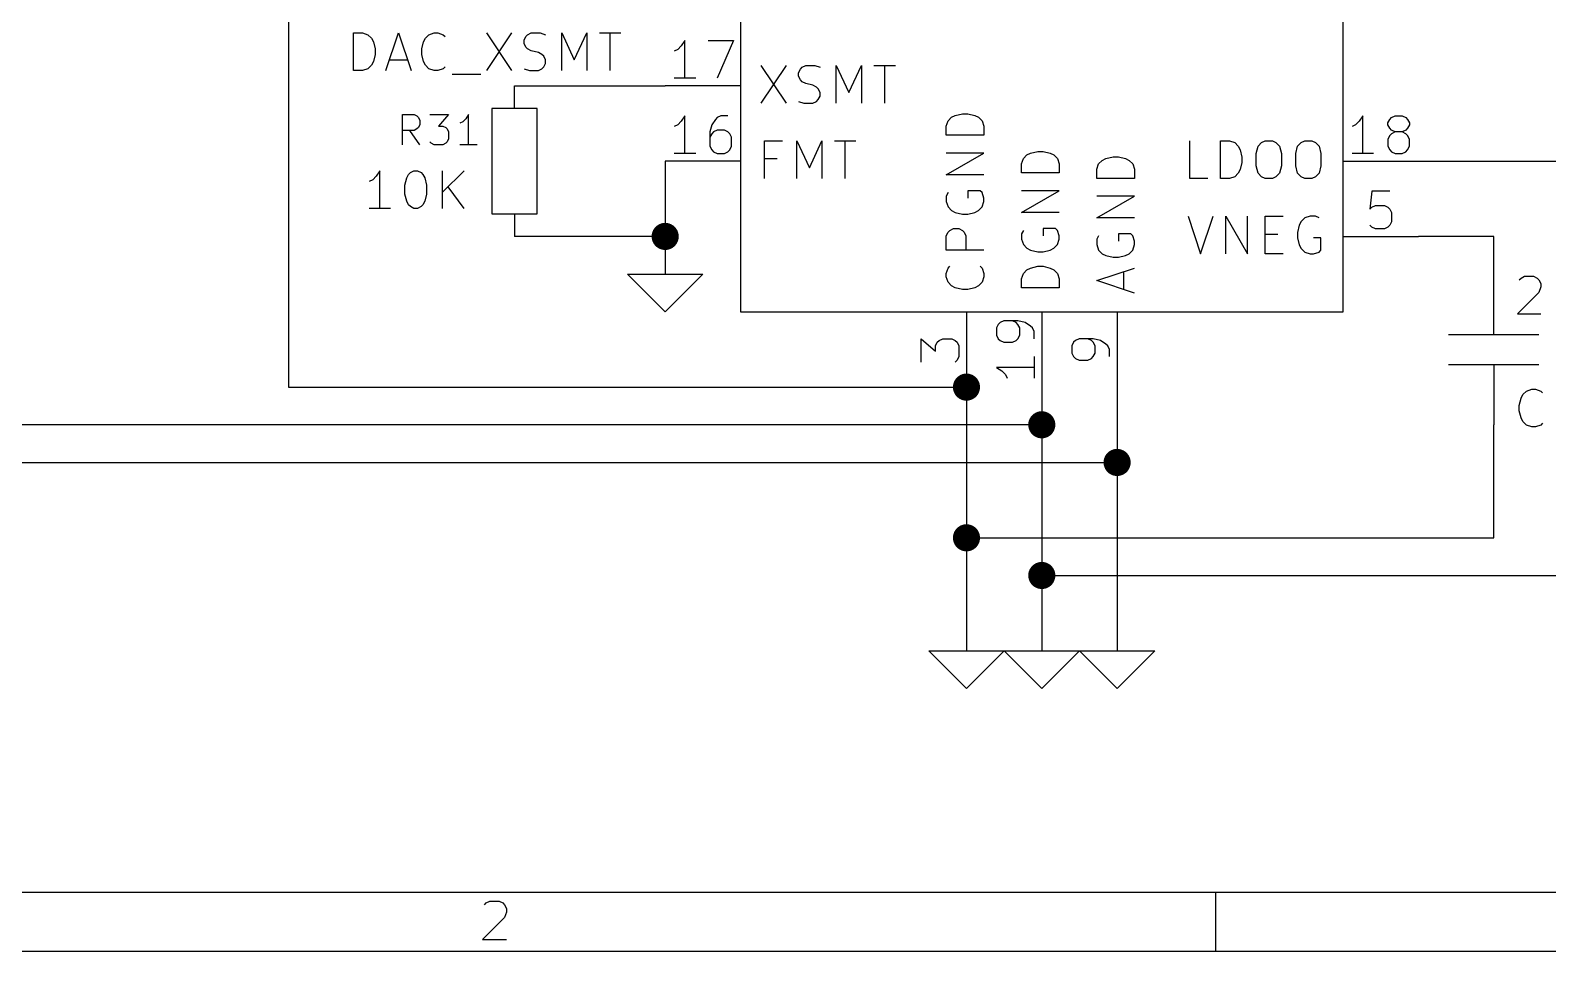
# Model space of a CAD drawing. Header units: inches. Extents: x 0.4 to 16.1, y -11.3 to -0.4.
# Drawn here: x 2.757 to 4.772, y -11.299 to -10.076 of the extents above; entities that cross this region are included whole.
import ezdxf

# ---------------------------------------------------------------- set-up
doc = ezdxf.new("R2010")
doc.units = ezdxf.units.IN
doc.header["$MEASUREMENT"] = 0
for name, color, linetype in [('GREENSIXTYFIVE', 129, 'CONTINUOUS'), ('LIGHTGREEN', 92, 'CONTINUOUS'), ('LIGHTRED', 12, 'CONTINUOUS'), ('RED', 14, 'CONTINUOUS'), ('REDSIX', 19, 'CONTINUOUS'), ('WHITE', 250, 'CONTINUOUS')]:
    doc.layers.add(name, color=color, linetype=linetype)

msp = doc.modelspace()

# ---------------------------------------------------------------- linework, layer by layer
at = {"layer": 'GREENSIXTYFIVE', "linetype": 'CONTINUOUS'}
for p, q in [((3.7271, -10.1231), (3.7605, -10.1731)), ((3.7605, -10.1231), (3.7271, -10.1731)), ((3.7271, -10.1231), (3.7605, -10.1731)), ((3.7605, -10.1231), (3.7271, -10.1731)), ((3.7771, -10.1327), (3.7795, -10.1279)), ((3.7771, -10.1327), (3.7795, -10.1279)), ((3.7795, -10.1279), (3.7819, -10.1255)), ((3.7795, -10.1279), (3.7819, -10.1255)), ((3.7819, -10.1255), (3.7867, -10.1231)), ((3.7819, -10.1255), (3.7867, -10.1231)), ((3.7867, -10.1231), (3.7986, -10.1231)), ((3.7867, -10.1231), (3.7986, -10.1231)), ((3.7986, -10.1231), (3.8057, -10.1255)), ((3.7986, -10.1231), (3.8057, -10.1255)), ((3.8271, -10.1731), (3.8271, -10.1231)), ((3.8271, -10.1231), (3.8438, -10.1588)), ((3.8271, -10.1731), (3.8271, -10.1231)), ((3.8271, -10.1231), (3.8438, -10.1588)), ((3.8438, -10.1588), (3.8605, -10.1231)), ((3.8438, -10.1588), (3.8605, -10.1231)), ((3.8605, -10.1231), (3.8605, -10.1731)), ((3.8605, -10.1231), (3.8605, -10.1731)), ((3.8771, -10.1231), (3.9057, -10.1231)), ((3.8771, -10.1231), (3.9057, -10.1231)), ((3.8914, -10.1731), (3.8914, -10.1231)), ((3.8914, -10.1731), (3.8914, -10.1231)), ((3.7771, -10.1374), (3.7771, -10.1327)), ((3.7771, -10.1374), (3.7771, -10.1327)), ((3.7795, -10.1422), (3.7771, -10.1374)), ((3.7795, -10.1422), (3.7771, -10.1374)), ((3.7819, -10.1446), (3.7795, -10.1422)), ((3.7819, -10.1446), (3.7795, -10.1422)), ((3.7867, -10.1469), (3.7819, -10.1446)), ((3.7867, -10.1469), (3.7819, -10.1446)), ((3.7962, -10.1493), (3.7867, -10.1469)), ((3.7962, -10.1493), (3.7867, -10.1469)), ((3.8009, -10.1517), (3.7962, -10.1493)), ((3.8009, -10.1517), (3.7962, -10.1493)), ((3.8033, -10.1541), (3.8009, -10.1517)), ((3.8033, -10.1541), (3.8009, -10.1517)), ((3.7771, -10.1708), (3.7843, -10.1731)), ((3.7771, -10.1708), (3.7843, -10.1731)), ((3.7962, -10.1731), (3.8009, -10.1708)), ((3.7962, -10.1731), (3.8009, -10.1708)), ((3.8009, -10.1708), (3.8033, -10.1684)), ((3.8009, -10.1708), (3.8033, -10.1684)), ((3.8057, -10.1588), (3.8033, -10.1541)), ((3.8057, -10.1588), (3.8033, -10.1541)), ((3.8033, -10.1684), (3.8057, -10.1636)), ((3.8033, -10.1684), (3.8057, -10.1636)), ((3.8057, -10.1636), (3.8057, -10.1588)), ((3.8057, -10.1636), (3.8057, -10.1588)), ((3.2514, -10.2282), (3.2514, -10.1882)), ((3.2514, -10.1882), (3.2667, -10.1882)), ((3.2667, -10.1882), (3.2705, -10.1901)), ((3.2705, -10.1901), (3.2724, -10.1921)), ((3.2724, -10.1921), (3.2743, -10.1959)), ((3.2876, -10.1882), (3.3124, -10.1882)), ((3.3124, -10.1882), (3.299, -10.2035)), ((3.339, -10.1882), (3.3352, -10.194)), ((3.339, -10.2282), (3.339, -10.1882)), ((3.7843, -10.1731), (3.7962, -10.1731)), ((3.7843, -10.1731), (3.7962, -10.1731)), ((3.9755, -10.1967), (3.9803, -10.1919)), ((3.9755, -10.1967), (3.9803, -10.1919)), ((3.9803, -10.1919), (3.985, -10.1895)), ((3.9803, -10.1919), (3.985, -10.1895)), ((3.985, -10.1895), (3.9946, -10.1871)), ((3.985, -10.1895), (3.9946, -10.1871)), ((3.9946, -10.1871), (4.0017, -10.1871)), ((3.9946, -10.1871), (4.0017, -10.1871)), ((4.0017, -10.1871), (4.0112, -10.1895)), ((4.0017, -10.1871), (4.0112, -10.1895)), ((4.0112, -10.1895), (4.016, -10.1919)), ((4.0112, -10.1895), (4.016, -10.1919)), ((4.016, -10.1919), (4.0208, -10.1967)), ((4.016, -10.1919), (4.0208, -10.1967)), ((3.2667, -10.2092), (3.2514, -10.2092)), ((3.2743, -10.2282), (3.261, -10.2092)), ((3.2705, -10.2073), (3.2667, -10.2092)), ((3.2724, -10.2054), (3.2705, -10.2073)), ((3.2743, -10.2016), (3.2724, -10.2054)), ((3.2743, -10.1959), (3.2743, -10.2016)), ((3.299, -10.2035), (3.3048, -10.2035)), ((3.3048, -10.2035), (3.3086, -10.2054)), ((3.3086, -10.2054), (3.3105, -10.2073)), ((3.3105, -10.2073), (3.3124, -10.2111)), ((3.3124, -10.2111), (3.3124, -10.2206)), ((3.3314, -10.1978), (3.3276, -10.1997)), ((3.3352, -10.194), (3.3314, -10.1978)), ((3.9731, -10.2038), (3.9755, -10.1967)), ((3.9731, -10.2038), (3.9755, -10.1967)), ((3.9731, -10.2157), (3.9731, -10.2038)), ((3.9731, -10.2157), (3.9731, -10.2038)), ((4.0208, -10.1967), (4.0231, -10.2038)), ((4.0208, -10.1967), (4.0231, -10.2038)), ((4.0231, -10.2038), (4.0231, -10.2157)), ((4.0231, -10.2038), (4.0231, -10.2157)), ((3.2895, -10.2263), (3.2876, -10.2244)), ((3.2933, -10.2282), (3.2895, -10.2263)), ((3.3048, -10.2282), (3.2933, -10.2282)), ((3.3086, -10.2263), (3.3048, -10.2282)), ((3.3105, -10.2244), (3.3086, -10.2263)), ((3.3124, -10.2206), (3.3105, -10.2244)), ((3.3505, -10.2282), (3.3276, -10.2282)), ((3.7319, -10.2731), (3.7319, -10.2231)), ((3.7319, -10.2231), (3.7557, -10.2231)), ((3.7319, -10.2731), (3.7319, -10.2231)), ((3.7319, -10.2231), (3.7557, -10.2231)), ((3.7748, -10.2731), (3.7748, -10.2231)), ((3.7748, -10.2231), (3.7914, -10.2588)), ((3.7748, -10.2731), (3.7748, -10.2231)), ((3.7748, -10.2231), (3.7914, -10.2588)), ((3.7914, -10.2588), (3.8081, -10.2231)), ((3.7914, -10.2588), (3.8081, -10.2231)), ((3.8081, -10.2231), (3.8081, -10.2731)), ((3.8081, -10.2231), (3.8081, -10.2731)), ((3.8248, -10.2231), (3.8533, -10.2231)), ((3.8248, -10.2231), (3.8533, -10.2231)), ((3.839, -10.2731), (3.839, -10.2231)), ((3.839, -10.2731), (3.839, -10.2231)), ((4.0231, -10.2157), (3.9731, -10.2157)), ((4.0231, -10.2157), (3.9731, -10.2157)), ((4.2967, -10.2731), (4.2967, -10.2231)), ((4.2967, -10.2731), (4.2967, -10.2231)), ((4.3371, -10.2731), (4.3371, -10.2231)), ((4.3371, -10.2231), (4.349, -10.2231)), ((4.3371, -10.2731), (4.3371, -10.2231)), ((4.3371, -10.2231), (4.349, -10.2231)), ((4.349, -10.2231), (4.3562, -10.2255)), ((4.349, -10.2231), (4.3562, -10.2255)), ((4.3562, -10.2255), (4.3609, -10.2303)), ((4.3562, -10.2255), (4.3609, -10.2303)), ((4.3609, -10.2303), (4.3633, -10.235)), ((4.3609, -10.2303), (4.3633, -10.235)), ((4.3848, -10.2398), (4.3871, -10.2303)), ((4.3848, -10.2398), (4.3871, -10.2303)), ((4.3871, -10.2303), (4.3919, -10.2255)), ((4.3871, -10.2303), (4.3919, -10.2255)), ((4.3919, -10.2255), (4.3967, -10.2231)), ((4.3919, -10.2255), (4.3967, -10.2231)), ((4.3967, -10.2231), (4.4062, -10.2231)), ((4.3967, -10.2231), (4.4062, -10.2231)), ((4.4062, -10.2231), (4.4109, -10.2255)), ((4.4062, -10.2231), (4.4109, -10.2255)), ((4.4109, -10.2255), (4.4157, -10.2303)), ((4.4109, -10.2255), (4.4157, -10.2303)), ((4.4157, -10.2303), (4.4181, -10.2398)), ((4.4157, -10.2303), (4.4181, -10.2398)), ((4.4371, -10.2398), (4.4395, -10.2303)), ((4.4371, -10.2398), (4.4395, -10.2303)), ((4.4395, -10.2303), (4.4443, -10.2255)), ((4.4395, -10.2303), (4.4443, -10.2255)), ((4.4443, -10.2255), (4.449, -10.2231)), ((4.4443, -10.2255), (4.449, -10.2231)), ((4.449, -10.2231), (4.4586, -10.2231)), ((4.449, -10.2231), (4.4586, -10.2231)), ((4.4586, -10.2231), (4.4633, -10.2255)), ((4.4586, -10.2231), (4.4633, -10.2255)), ((4.4633, -10.2255), (4.4681, -10.2303)), ((4.4633, -10.2255), (4.4681, -10.2303)), ((4.4681, -10.2303), (4.4705, -10.2398)), ((4.4681, -10.2303), (4.4705, -10.2398)), ((3.7486, -10.2469), (3.7319, -10.2469)), ((3.7486, -10.2469), (3.7319, -10.2469)), ((3.9731, -10.2681), (4.0231, -10.2395)), ((4.0231, -10.2395), (3.9731, -10.2395)), ((3.9731, -10.2681), (4.0231, -10.2395)), ((4.0231, -10.2395), (3.9731, -10.2395)), ((4.0731, -10.2538), (4.0755, -10.2467)), ((4.0731, -10.2538), (4.0755, -10.2467)), ((4.0755, -10.2467), (4.0803, -10.2419)), ((4.0755, -10.2467), (4.0803, -10.2419)), ((4.0803, -10.2419), (4.085, -10.2395)), ((4.0803, -10.2419), (4.085, -10.2395)), ((4.085, -10.2395), (4.0946, -10.2371)), ((4.085, -10.2395), (4.0946, -10.2371)), ((4.0946, -10.2371), (4.1017, -10.2371)), ((4.0946, -10.2371), (4.1017, -10.2371)), ((4.1017, -10.2371), (4.1112, -10.2395)), ((4.1017, -10.2371), (4.1112, -10.2395)), ((4.1112, -10.2395), (4.116, -10.2419)), ((4.1112, -10.2395), (4.116, -10.2419)), ((4.116, -10.2419), (4.1208, -10.2467)), ((4.116, -10.2419), (4.1208, -10.2467)), ((4.1208, -10.2467), (4.1231, -10.2538)), ((4.1208, -10.2467), (4.1231, -10.2538)), ((4.1755, -10.2538), (4.1803, -10.249)), ((4.1755, -10.2538), (4.1803, -10.249)), ((4.1803, -10.249), (4.185, -10.2467)), ((4.1803, -10.249), (4.185, -10.2467)), ((4.185, -10.2467), (4.1946, -10.2443)), ((4.185, -10.2467), (4.1946, -10.2443)), ((4.1946, -10.2443), (4.2017, -10.2443)), ((4.1946, -10.2443), (4.2017, -10.2443)), ((4.2017, -10.2443), (4.2112, -10.2467)), ((4.2017, -10.2443), (4.2112, -10.2467)), ((4.2112, -10.2467), (4.216, -10.249)), ((4.2112, -10.2467), (4.216, -10.249)), ((4.216, -10.249), (4.2208, -10.2538)), ((4.216, -10.249), (4.2208, -10.2538)), ((4.3633, -10.235), (4.3657, -10.2446)), ((4.3633, -10.235), (4.3657, -10.2446)), ((4.3657, -10.2517), (4.3633, -10.2612)), ((4.3657, -10.2517), (4.3633, -10.2612)), ((4.3657, -10.2446), (4.3657, -10.2517)), ((4.3657, -10.2446), (4.3657, -10.2517)), ((4.3848, -10.2565), (4.3848, -10.2398)), ((4.3848, -10.2565), (4.3848, -10.2398)), ((4.4181, -10.2398), (4.4181, -10.2565)), ((4.4181, -10.2398), (4.4181, -10.2565)), ((4.4371, -10.2565), (4.4371, -10.2398)), ((4.4371, -10.2565), (4.4371, -10.2398)), ((4.4705, -10.2398), (4.4705, -10.2565)), ((4.4705, -10.2398), (4.4705, -10.2565)), ((3.2164, -10.2699), (3.2117, -10.2747)), ((3.2212, -10.2628), (3.2164, -10.2699)), ((3.2212, -10.3128), (3.2212, -10.2628)), ((3.2545, -10.2819), (3.2569, -10.2723)), ((3.2569, -10.2723), (3.2593, -10.2676)), ((3.2593, -10.2676), (3.2617, -10.2652)), ((3.2617, -10.2652), (3.2664, -10.2628)), ((3.2664, -10.2628), (3.2712, -10.2628)), ((3.2712, -10.2628), (3.2759, -10.2652)), ((3.2759, -10.2652), (3.2783, -10.2676)), ((3.2783, -10.2676), (3.2807, -10.2723)), ((3.2807, -10.2723), (3.2831, -10.2819)), ((3.3045, -10.3128), (3.3045, -10.2628)), ((3.3331, -10.2628), (3.3045, -10.2914)), ((4.0231, -10.2681), (3.9731, -10.2681)), ((4.0231, -10.2681), (3.9731, -10.2681)), ((4.0731, -10.2657), (4.0731, -10.2538)), ((4.0731, -10.2657), (4.0731, -10.2538)), ((4.1231, -10.2657), (4.0731, -10.2657)), ((4.1231, -10.2657), (4.0731, -10.2657)), ((4.1231, -10.2538), (4.1231, -10.2657)), ((4.1231, -10.2538), (4.1231, -10.2657)), ((4.1731, -10.2609), (4.1755, -10.2538)), ((4.1731, -10.2609), (4.1755, -10.2538)), ((4.1731, -10.2729), (4.1731, -10.2609)), ((4.1731, -10.2729), (4.1731, -10.2609)), ((4.2231, -10.2729), (4.1731, -10.2729)), ((4.2231, -10.2729), (4.1731, -10.2729)), ((4.2208, -10.2538), (4.2231, -10.2609)), ((4.2208, -10.2538), (4.2231, -10.2609)), ((4.2231, -10.2609), (4.2231, -10.2729)), ((4.2231, -10.2609), (4.2231, -10.2729)), ((4.3205, -10.2731), (4.2967, -10.2731)), ((4.3205, -10.2731), (4.2967, -10.2731)), ((4.349, -10.2731), (4.3371, -10.2731)), ((4.349, -10.2731), (4.3371, -10.2731)), ((4.3562, -10.2708), (4.349, -10.2731)), ((4.3562, -10.2708), (4.349, -10.2731)), ((4.3609, -10.266), (4.3562, -10.2708)), ((4.3609, -10.266), (4.3562, -10.2708)), ((4.3633, -10.2612), (4.3609, -10.266)), ((4.3633, -10.2612), (4.3609, -10.266)), ((4.3871, -10.266), (4.3848, -10.2565)), ((4.3871, -10.266), (4.3848, -10.2565)), ((4.3919, -10.2708), (4.3871, -10.266)), ((4.3919, -10.2708), (4.3871, -10.266)), ((4.3967, -10.2731), (4.3919, -10.2708)), ((4.3967, -10.2731), (4.3919, -10.2708)), ((4.4062, -10.2731), (4.3967, -10.2731)), ((4.4062, -10.2731), (4.3967, -10.2731)), ((4.4109, -10.2708), (4.4062, -10.2731)), ((4.4109, -10.2708), (4.4062, -10.2731)), ((4.4157, -10.266), (4.4109, -10.2708)), ((4.4157, -10.266), (4.4109, -10.2708)), ((4.4181, -10.2565), (4.4157, -10.266)), ((4.4181, -10.2565), (4.4157, -10.266)), ((4.4395, -10.266), (4.4371, -10.2565)), ((4.4395, -10.266), (4.4371, -10.2565)), ((4.4443, -10.2708), (4.4395, -10.266)), ((4.4443, -10.2708), (4.4395, -10.266)), ((4.449, -10.2731), (4.4443, -10.2708)), ((4.449, -10.2731), (4.4443, -10.2708)), ((4.4586, -10.2731), (4.449, -10.2731)), ((4.4586, -10.2731), (4.449, -10.2731)), ((4.4633, -10.2708), (4.4586, -10.2731)), ((4.4633, -10.2708), (4.4586, -10.2731)), ((4.4681, -10.266), (4.4633, -10.2708)), ((4.4681, -10.266), (4.4633, -10.2708)), ((4.4705, -10.2565), (4.4681, -10.266)), ((4.4705, -10.2565), (4.4681, -10.266)), ((3.2117, -10.2747), (3.2069, -10.2771)), ((3.2545, -10.2938), (3.2545, -10.2819)), ((3.2831, -10.2819), (3.2831, -10.2938)), ((3.3331, -10.3128), (3.3117, -10.2842)), ((3.9755, -10.2919), (3.9731, -10.2967)), ((3.9755, -10.2919), (3.9731, -10.2967)), ((4.0184, -10.2895), (4.0017, -10.2895)), ((4.0017, -10.2895), (4.0017, -10.299)), ((4.0184, -10.2895), (4.0017, -10.2895)), ((4.0017, -10.2895), (4.0017, -10.299)), ((4.0208, -10.2919), (4.0184, -10.2895)), ((4.0208, -10.2919), (4.0184, -10.2895)), ((4.0231, -10.299), (4.0208, -10.2919)), ((4.0231, -10.299), (4.0208, -10.2919)), ((4.0731, -10.3181), (4.1231, -10.2895)), ((4.1231, -10.2895), (4.0731, -10.2895)), ((4.0731, -10.3181), (4.1231, -10.2895)), ((4.1231, -10.2895), (4.0731, -10.2895)), ((3.2355, -10.3128), (3.2069, -10.3128)), ((3.2569, -10.3033), (3.2545, -10.2938)), ((3.2593, -10.308), (3.2569, -10.3033)), ((3.2617, -10.3104), (3.2593, -10.308)), ((3.2664, -10.3128), (3.2617, -10.3104)), ((3.2712, -10.3128), (3.2664, -10.3128)), ((3.2759, -10.3104), (3.2712, -10.3128)), ((3.2783, -10.308), (3.2759, -10.3104)), ((3.2807, -10.3033), (3.2783, -10.308)), ((3.2831, -10.2938), (3.2807, -10.3033)), ((3.9731, -10.2967), (3.9731, -10.3038)), ((3.9731, -10.2967), (3.9731, -10.3038)), ((3.9731, -10.3038), (3.9755, -10.3109)), ((3.9731, -10.3038), (3.9755, -10.3109)), ((3.9755, -10.3109), (3.9803, -10.3157)), ((3.9755, -10.3109), (3.9803, -10.3157)), ((4.016, -10.3157), (4.0208, -10.3109)), ((4.016, -10.3157), (4.0208, -10.3109)), ((4.0208, -10.3109), (4.0231, -10.3038)), ((4.0208, -10.3109), (4.0231, -10.3038)), ((4.0231, -10.3038), (4.0231, -10.299)), ((4.0231, -10.3038), (4.0231, -10.299)), ((4.1731, -10.3252), (4.2231, -10.2967)), ((4.2231, -10.2967), (4.1731, -10.2967)), ((4.1731, -10.3252), (4.2231, -10.2967)), ((4.2231, -10.2967), (4.1731, -10.2967)), ((3.9803, -10.3157), (3.985, -10.3181)), ((3.9803, -10.3157), (3.985, -10.3181)), ((3.985, -10.3181), (3.9946, -10.3205)), ((3.985, -10.3181), (3.9946, -10.3205)), ((3.9946, -10.3205), (4.0017, -10.3205)), ((3.9946, -10.3205), (4.0017, -10.3205)), ((4.0017, -10.3205), (4.0112, -10.3181)), ((4.0017, -10.3205), (4.0112, -10.3181)), ((4.0112, -10.3181), (4.016, -10.3157)), ((4.0112, -10.3181), (4.016, -10.3157)), ((4.1231, -10.3181), (4.0731, -10.3181)), ((4.1231, -10.3181), (4.0731, -10.3181)), ((4.2231, -10.3252), (4.1731, -10.3252)), ((4.2231, -10.3252), (4.1731, -10.3252)), ((4.2943, -10.3231), (4.3109, -10.3731)), ((4.2943, -10.3231), (4.3109, -10.3731)), ((4.3109, -10.3731), (4.3276, -10.3231)), ((4.3109, -10.3731), (4.3276, -10.3231)), ((4.3443, -10.3731), (4.3443, -10.3231)), ((4.3443, -10.3231), (4.3729, -10.3731)), ((4.3443, -10.3731), (4.3443, -10.3231)), ((4.3443, -10.3231), (4.3729, -10.3731)), ((4.3729, -10.3731), (4.3729, -10.3231)), ((4.3729, -10.3731), (4.3729, -10.3231)), ((4.3967, -10.3731), (4.3967, -10.3231)), ((4.3967, -10.3231), (4.4205, -10.3231)), ((4.3967, -10.3731), (4.3967, -10.3231)), ((4.3967, -10.3231), (4.4205, -10.3231)), ((4.4443, -10.3303), (4.4419, -10.335)), ((4.4443, -10.3303), (4.4419, -10.335)), ((4.449, -10.3255), (4.4443, -10.3303)), ((4.449, -10.3255), (4.4443, -10.3303)), ((4.4562, -10.3231), (4.449, -10.3255)), ((4.4562, -10.3231), (4.449, -10.3255)), ((4.4633, -10.3231), (4.4562, -10.3231)), ((4.4633, -10.3231), (4.4562, -10.3231)), ((4.4681, -10.3255), (4.4633, -10.3231)), ((4.4681, -10.3255), (4.4633, -10.3231)), ((3.9731, -10.349), (3.9755, -10.3443)), ((3.9731, -10.349), (3.9755, -10.3443)), ((3.9731, -10.3681), (3.9731, -10.349)), ((3.9731, -10.3681), (3.9731, -10.349)), ((3.9755, -10.3443), (3.9779, -10.3419)), ((3.9755, -10.3443), (3.9779, -10.3419)), ((3.9779, -10.3419), (3.9827, -10.3395)), ((3.9779, -10.3419), (3.9827, -10.3395)), ((3.9827, -10.3395), (3.9898, -10.3395)), ((3.9827, -10.3395), (3.9898, -10.3395)), ((3.9898, -10.3395), (3.9946, -10.3419)), ((3.9898, -10.3395), (3.9946, -10.3419)), ((3.9946, -10.3419), (3.9969, -10.3443)), ((3.9946, -10.3419), (3.9969, -10.3443)), ((3.9969, -10.3443), (3.9993, -10.349)), ((3.9969, -10.3443), (3.9993, -10.349)), ((3.9993, -10.349), (3.9993, -10.3681)), ((3.9993, -10.349), (3.9993, -10.3681)), ((4.0755, -10.3419), (4.0731, -10.3467)), ((4.0755, -10.3419), (4.0731, -10.3467)), ((4.0731, -10.3467), (4.0731, -10.3538)), ((4.0731, -10.3467), (4.0731, -10.3538)), ((4.0731, -10.3538), (4.0755, -10.3609)), ((4.0731, -10.3538), (4.0755, -10.3609)), ((4.1184, -10.3395), (4.1017, -10.3395)), ((4.1017, -10.3395), (4.1017, -10.349)), ((4.1184, -10.3395), (4.1017, -10.3395)), ((4.1017, -10.3395), (4.1017, -10.349)), ((4.1208, -10.3419), (4.1184, -10.3395)), ((4.1208, -10.3419), (4.1184, -10.3395)), ((4.1231, -10.349), (4.1208, -10.3419)), ((4.1231, -10.349), (4.1208, -10.3419)), ((4.1208, -10.3609), (4.1231, -10.3538)), ((4.1208, -10.3609), (4.1231, -10.3538)), ((4.1231, -10.3538), (4.1231, -10.349)), ((4.1231, -10.3538), (4.1231, -10.349)), ((4.1755, -10.349), (4.1731, -10.3538)), ((4.1755, -10.349), (4.1731, -10.3538)), ((4.1731, -10.3538), (4.1731, -10.3609)), ((4.1731, -10.3538), (4.1731, -10.3609)), ((4.2184, -10.3467), (4.2017, -10.3467)), ((4.2017, -10.3467), (4.2017, -10.3562)), ((4.2184, -10.3467), (4.2017, -10.3467)), ((4.2017, -10.3467), (4.2017, -10.3562)), ((4.2208, -10.349), (4.2184, -10.3467)), ((4.2208, -10.349), (4.2184, -10.3467)), ((4.2231, -10.3562), (4.2208, -10.349)), ((4.2231, -10.3562), (4.2208, -10.349)), ((4.3967, -10.3469), (4.4133, -10.3469)), ((4.3967, -10.3469), (4.4133, -10.3469)), ((4.4419, -10.335), (4.4395, -10.3446)), ((4.4419, -10.335), (4.4395, -10.3446)), ((4.4395, -10.3446), (4.4395, -10.3517)), ((4.4395, -10.3446), (4.4395, -10.3517)), ((4.4395, -10.3517), (4.4419, -10.3612)), ((4.4395, -10.3517), (4.4419, -10.3612)), ((4.4705, -10.3517), (4.4609, -10.3517)), ((4.4705, -10.3517), (4.4609, -10.3517)), ((4.4705, -10.3684), (4.4705, -10.3517)), ((4.4705, -10.3684), (4.4705, -10.3517)), ((4.0231, -10.3681), (3.9731, -10.3681)), ((4.0231, -10.3681), (3.9731, -10.3681)), ((4.0755, -10.3609), (4.0803, -10.3657)), ((4.0755, -10.3609), (4.0803, -10.3657)), ((4.0803, -10.3657), (4.085, -10.3681)), ((4.0803, -10.3657), (4.085, -10.3681)), ((4.085, -10.3681), (4.0946, -10.3705)), ((4.085, -10.3681), (4.0946, -10.3705)), ((4.0946, -10.3705), (4.1017, -10.3705)), ((4.0946, -10.3705), (4.1017, -10.3705)), ((4.1017, -10.3705), (4.1112, -10.3681)), ((4.1017, -10.3705), (4.1112, -10.3681)), ((4.1112, -10.3681), (4.116, -10.3657)), ((4.1112, -10.3681), (4.116, -10.3657)), ((4.116, -10.3657), (4.1208, -10.3609)), ((4.116, -10.3657), (4.1208, -10.3609)), ((4.1731, -10.3609), (4.1755, -10.3681)), ((4.1731, -10.3609), (4.1755, -10.3681)), ((4.1755, -10.3681), (4.1803, -10.3729)), ((4.1755, -10.3681), (4.1803, -10.3729)), ((4.1803, -10.3729), (4.185, -10.3752)), ((4.1803, -10.3729), (4.185, -10.3752)), ((4.2112, -10.3752), (4.216, -10.3729)), ((4.2112, -10.3752), (4.216, -10.3729)), ((4.216, -10.3729), (4.2208, -10.3681)), ((4.216, -10.3729), (4.2208, -10.3681)), ((4.2208, -10.3681), (4.2231, -10.3609)), ((4.2208, -10.3681), (4.2231, -10.3609)), ((4.2231, -10.3609), (4.2231, -10.3562)), ((4.2231, -10.3609), (4.2231, -10.3562)), ((4.4205, -10.3731), (4.3967, -10.3731)), ((4.4205, -10.3731), (4.3967, -10.3731)), ((4.4419, -10.3612), (4.4443, -10.366)), ((4.4419, -10.3612), (4.4443, -10.366)), ((4.4443, -10.366), (4.449, -10.3708)), ((4.4443, -10.366), (4.449, -10.3708)), ((4.449, -10.3708), (4.4562, -10.3731)), ((4.449, -10.3708), (4.4562, -10.3731)), ((4.4562, -10.3731), (4.4609, -10.3731)), ((4.4562, -10.3731), (4.4609, -10.3731)), ((4.4609, -10.3731), (4.4681, -10.3708)), ((4.4609, -10.3731), (4.4681, -10.3708)), ((4.4681, -10.3708), (4.4705, -10.3684)), ((4.4681, -10.3708), (4.4705, -10.3684)), ((3.9731, -10.399), (3.9755, -10.3919)), ((3.9731, -10.399), (3.9755, -10.3919)), ((3.9755, -10.3919), (3.9779, -10.3895)), ((3.9755, -10.3919), (3.9779, -10.3895)), ((4.0184, -10.3895), (4.0208, -10.3919)), ((4.0184, -10.3895), (4.0208, -10.3919)), ((4.0208, -10.3919), (4.0231, -10.399)), ((4.0208, -10.3919), (4.0231, -10.399)), ((4.0755, -10.399), (4.0803, -10.3943)), ((4.0755, -10.399), (4.0803, -10.3943)), ((4.0803, -10.3943), (4.085, -10.3919)), ((4.0803, -10.3943), (4.085, -10.3919)), ((4.085, -10.3919), (4.0946, -10.3895)), ((4.085, -10.3919), (4.0946, -10.3895)), ((4.0946, -10.3895), (4.1017, -10.3895)), ((4.0946, -10.3895), (4.1017, -10.3895)), ((4.1017, -10.3895), (4.1112, -10.3919)), ((4.1017, -10.3895), (4.1112, -10.3919)), ((4.1112, -10.3919), (4.116, -10.3943)), ((4.1112, -10.3919), (4.116, -10.3943)), ((4.116, -10.3943), (4.1208, -10.399)), ((4.116, -10.3943), (4.1208, -10.399)), ((4.1731, -10.4086), (4.2231, -10.3919)), ((4.1731, -10.4086), (4.2231, -10.3919)), ((4.185, -10.3752), (4.1946, -10.3776)), ((4.185, -10.3752), (4.1946, -10.3776)), ((4.1946, -10.3776), (4.2017, -10.3776)), ((4.1946, -10.3776), (4.2017, -10.3776)), ((4.2017, -10.3776), (4.2112, -10.3752)), ((4.2017, -10.3776), (4.2112, -10.3752)), ((3.9731, -10.4038), (3.9731, -10.399)), ((3.9731, -10.4038), (3.9731, -10.399)), ((3.9755, -10.4109), (3.9731, -10.4038)), ((3.9755, -10.4109), (3.9731, -10.4038)), ((3.9803, -10.4157), (3.9755, -10.4109)), ((3.9803, -10.4157), (3.9755, -10.4109)), ((4.0208, -10.4109), (4.016, -10.4157)), ((4.0208, -10.4109), (4.016, -10.4157)), ((4.0231, -10.4038), (4.0208, -10.4109)), ((4.0231, -10.4038), (4.0208, -10.4109)), ((4.0231, -10.399), (4.0231, -10.4038)), ((4.0231, -10.399), (4.0231, -10.4038)), ((4.0731, -10.4062), (4.0755, -10.399)), ((4.0731, -10.4062), (4.0755, -10.399)), ((4.0731, -10.4181), (4.0731, -10.4062)), ((4.0731, -10.4181), (4.0731, -10.4062)), ((4.1208, -10.399), (4.1231, -10.4062)), ((4.1208, -10.399), (4.1231, -10.4062)), ((4.1231, -10.4062), (4.1231, -10.4181)), ((4.1231, -10.4062), (4.1231, -10.4181)), ((4.2231, -10.4252), (4.1731, -10.4086)), ((4.2231, -10.4252), (4.1731, -10.4086)), ((4.2088, -10.4205), (4.2088, -10.3967)), ((4.2088, -10.4205), (4.2088, -10.3967)), ((4.7339, -10.4076), (4.7363, -10.4052)), ((4.7339, -10.4076), (4.7363, -10.4052)), ((4.7363, -10.4052), (4.741, -10.4028)), ((4.7363, -10.4052), (4.741, -10.4028)), ((4.741, -10.4028), (4.7529, -10.4028)), ((4.741, -10.4028), (4.7529, -10.4028)), ((4.7529, -10.4028), (4.7577, -10.4052)), ((4.7529, -10.4028), (4.7577, -10.4052)), ((4.7577, -10.4052), (4.7601, -10.4076)), ((4.7577, -10.4052), (4.7601, -10.4076)), ((4.7601, -10.4076), (4.7625, -10.4123)), ((4.7601, -10.4076), (4.7625, -10.4123)), ((4.7625, -10.4123), (4.7625, -10.4171)), ((4.7625, -10.4123), (4.7625, -10.4171)), ((3.985, -10.4181), (3.9803, -10.4157)), ((3.985, -10.4181), (3.9803, -10.4157)), ((3.9946, -10.4205), (3.985, -10.4181)), ((3.9946, -10.4205), (3.985, -10.4181)), ((4.0017, -10.4205), (3.9946, -10.4205)), ((4.0017, -10.4205), (3.9946, -10.4205)), ((4.0112, -10.4181), (4.0017, -10.4205)), ((4.0112, -10.4181), (4.0017, -10.4205)), ((4.016, -10.4157), (4.0112, -10.4181)), ((4.016, -10.4157), (4.0112, -10.4181)), ((4.1231, -10.4181), (4.0731, -10.4181)), ((4.1231, -10.4181), (4.0731, -10.4181)), ((4.7601, -10.4242), (4.7315, -10.4528)), ((4.7601, -10.4242), (4.7315, -10.4528)), ((4.7625, -10.4171), (4.7601, -10.4242)), ((4.7625, -10.4171), (4.7601, -10.4242)), ((4.7315, -10.4528), (4.7625, -10.4528)), ((4.7315, -10.4528), (4.7625, -10.4528)), ((4.7387, -10.5599), (4.7434, -10.5552)), ((4.7387, -10.5599), (4.7434, -10.5552)), ((4.7434, -10.5552), (4.7506, -10.5528)), ((4.7434, -10.5552), (4.7506, -10.5528)), ((4.7506, -10.5528), (4.7553, -10.5528)), ((4.7506, -10.5528), (4.7553, -10.5528)), ((4.7553, -10.5528), (4.7625, -10.5552)), ((4.7553, -10.5528), (4.7625, -10.5552)), ((4.7625, -10.5552), (4.7649, -10.5576)), ((4.7625, -10.5552), (4.7649, -10.5576)), ((4.7339, -10.5742), (4.7363, -10.5647)), ((4.7339, -10.5742), (4.7363, -10.5647)), ((4.7339, -10.5814), (4.7339, -10.5742)), ((4.7339, -10.5814), (4.7339, -10.5742)), ((4.7363, -10.5647), (4.7387, -10.5599)), ((4.7363, -10.5647), (4.7387, -10.5599)), ((4.7363, -10.5909), (4.7339, -10.5814)), ((4.7363, -10.5909), (4.7339, -10.5814)), ((4.7387, -10.5957), (4.7363, -10.5909)), ((4.7387, -10.5957), (4.7363, -10.5909)), ((4.7434, -10.6004), (4.7387, -10.5957)), ((4.7434, -10.6004), (4.7387, -10.5957)), ((4.7506, -10.6028), (4.7434, -10.6004)), ((4.7506, -10.6028), (4.7434, -10.6004)), ((4.7553, -10.6028), (4.7506, -10.6028)), ((4.7553, -10.6028), (4.7506, -10.6028)), ((4.7625, -10.6004), (4.7553, -10.6028)), ((4.7625, -10.6004), (4.7553, -10.6028)), ((4.7649, -10.598), (4.7625, -10.6004)), ((4.7649, -10.598), (4.7625, -10.6004))]:
    msp.add_line(p, q, dxfattribs=at)
at = {"layer": 'LIGHTGREEN', "linetype": 'CONTINUOUS'}
for p, q in [((3.1, -10.05), (3.1, -10.55)), ((3.4, -10.15), (3.6, -10.15)), ((3.6, -10.25), (3.6, -10.35)), ((4.6, -10.25), (5.05, -10.25)), ((3.6, -10.35), (3.4, -10.35)), ((4.7, -10.35), (4.6, -10.35)), ((4.7, -10.4), (4.7, -10.35)), ((3.1, -10.55), (4, -10.55)), ((4, -10.55), (4, -10.75)), ((4.1, -10.55), (4.1, -10.6)), ((4.2, -10.55), (4.2, -10.65)), ((4.1, -10.6), (2.5, -10.6)), ((4.1, -10.6), (4.1, -10.8)), ((4.7, -10.75), (4.7, -10.6)), ((1.9, -10.65), (4.2, -10.65)), ((4.2, -10.65), (4.2, -10.85)), ((4, -10.75), (4, -10.85)), ((4, -10.75), (4.7, -10.75)), ((4.1, -10.8), (4.1, -10.85)), ((4.1, -10.8), (5.05, -10.8))]:
    msp.add_line(p, q, dxfattribs=at)
at = {"layer": 'LIGHTGREEN', "const_width": 0.018}
for points in [[(3.591, -10.35, 1), (3.609, -10.35, 1)], [(3.991, -10.55, 1), (4.009, -10.55, 1)], [(4.091, -10.6, 1), (4.109, -10.6, 1)], [(4.191, -10.65, 1), (4.209, -10.65, 1)], [(3.991, -10.75, 1), (4.009, -10.75, 1)], [(4.091, -10.8, 1), (4.109, -10.8, 1)]]:
    msp.add_lwpolyline(points, format="xyb", close=True, dxfattribs=at)
at = {"layer": 'LIGHTRED', "linetype": 'CONTINUOUS'}
for p, q in [((3.6262, -10.0899), (3.6214, -10.097)), ((3.6262, -10.0899), (3.6214, -10.097)), ((3.6262, -10.1399), (3.6262, -10.0899)), ((3.6262, -10.1399), (3.6262, -10.0899)), ((3.6571, -10.0899), (3.6905, -10.0899)), ((3.6571, -10.0899), (3.6905, -10.0899)), ((3.6905, -10.0899), (3.669, -10.1399)), ((3.6905, -10.0899), (3.669, -10.1399)), ((3.6167, -10.1018), (3.6119, -10.1042)), ((3.6167, -10.1018), (3.6119, -10.1042)), ((3.6214, -10.097), (3.6167, -10.1018)), ((3.6214, -10.097), (3.6167, -10.1018)), ((3.6405, -10.1399), (3.6119, -10.1399)), ((3.6405, -10.1399), (3.6119, -10.1399)), ((3.6262, -10.1899), (3.6214, -10.197)), ((3.6262, -10.1899), (3.6214, -10.197)), ((3.6262, -10.2399), (3.6262, -10.1899)), ((3.6262, -10.2399), (3.6262, -10.1899)), ((3.669, -10.1923), (3.6667, -10.1946)), ((3.669, -10.1923), (3.6667, -10.1946)), ((3.6738, -10.1899), (3.669, -10.1923)), ((3.6738, -10.1899), (3.669, -10.1923)), ((3.6833, -10.1899), (3.6738, -10.1899)), ((3.6833, -10.1899), (3.6738, -10.1899)), ((4.5262, -10.1899), (4.5214, -10.197)), ((4.5262, -10.1899), (4.5214, -10.197)), ((4.5262, -10.2399), (4.5262, -10.1899)), ((4.5262, -10.2399), (4.5262, -10.1899)), ((4.5619, -10.1946), (4.5643, -10.1923)), ((4.5619, -10.1946), (4.5643, -10.1923)), ((4.5643, -10.1923), (4.569, -10.1899)), ((4.5643, -10.1923), (4.569, -10.1899)), ((4.569, -10.1899), (4.5786, -10.1899)), ((4.569, -10.1899), (4.5786, -10.1899)), ((4.5786, -10.1899), (4.5833, -10.1923)), ((4.5786, -10.1899), (4.5833, -10.1923)), ((4.5833, -10.1923), (4.5857, -10.1946)), ((4.5833, -10.1923), (4.5857, -10.1946)), ((3.6167, -10.2018), (3.6119, -10.2042)), ((3.6167, -10.2018), (3.6119, -10.2042)), ((3.6214, -10.197), (3.6167, -10.2018)), ((3.6214, -10.197), (3.6167, -10.2018)), ((3.6619, -10.2018), (3.6595, -10.2113)), ((3.6619, -10.2018), (3.6595, -10.2113)), ((3.6595, -10.2113), (3.6595, -10.2304)), ((3.6595, -10.2113), (3.6595, -10.2304)), ((3.6667, -10.1946), (3.6619, -10.2018)), ((3.6667, -10.1946), (3.6619, -10.2018)), ((3.6643, -10.2113), (3.6619, -10.2137)), ((3.6643, -10.2113), (3.6619, -10.2137)), ((3.669, -10.2089), (3.6643, -10.2113)), ((3.669, -10.2089), (3.6643, -10.2113)), ((3.6786, -10.2089), (3.669, -10.2089)), ((3.6786, -10.2089), (3.669, -10.2089)), ((3.6833, -10.2113), (3.6786, -10.2089)), ((3.6833, -10.2113), (3.6786, -10.2089)), ((3.6857, -10.2137), (3.6833, -10.2113)), ((3.6857, -10.2137), (3.6833, -10.2113)), ((4.5167, -10.2018), (4.5119, -10.2042)), ((4.5167, -10.2018), (4.5119, -10.2042)), ((4.5214, -10.197), (4.5167, -10.2018)), ((4.5214, -10.197), (4.5167, -10.2018)), ((4.5595, -10.1994), (4.5619, -10.1946)), ((4.5595, -10.1994), (4.5619, -10.1946)), ((4.5595, -10.2018), (4.5595, -10.1994)), ((4.5595, -10.2018), (4.5595, -10.1994)), ((4.5619, -10.2065), (4.5595, -10.2018)), ((4.5619, -10.2065), (4.5595, -10.2018)), ((4.5643, -10.2089), (4.5619, -10.2065)), ((4.5643, -10.2089), (4.5619, -10.2065)), ((4.569, -10.2113), (4.5643, -10.2089)), ((4.569, -10.2113), (4.5643, -10.2089)), ((4.569, -10.2113), (4.5643, -10.2137)), ((4.569, -10.2113), (4.5643, -10.2137)), ((4.5786, -10.2113), (4.569, -10.2113)), ((4.5786, -10.2113), (4.569, -10.2113)), ((4.5833, -10.2089), (4.5786, -10.2113)), ((4.5833, -10.2089), (4.5786, -10.2113)), ((4.5833, -10.2137), (4.5786, -10.2113)), ((4.5833, -10.2137), (4.5786, -10.2113)), ((4.5857, -10.2065), (4.5833, -10.2089)), ((4.5857, -10.2065), (4.5833, -10.2089)), ((4.5857, -10.1946), (4.5881, -10.1994)), ((4.5857, -10.1946), (4.5881, -10.1994)), ((4.5881, -10.2018), (4.5857, -10.2065)), ((4.5881, -10.2018), (4.5857, -10.2065)), ((4.5881, -10.1994), (4.5881, -10.2018)), ((4.5881, -10.1994), (4.5881, -10.2018)), ((3.6619, -10.2137), (3.6595, -10.2184)), ((3.6619, -10.2137), (3.6595, -10.2184)), ((3.6595, -10.2304), (3.6619, -10.2351)), ((3.6595, -10.2304), (3.6619, -10.2351)), ((3.6881, -10.2184), (3.6857, -10.2137)), ((3.6881, -10.2184), (3.6857, -10.2137)), ((3.6857, -10.2351), (3.6881, -10.2304)), ((3.6857, -10.2351), (3.6881, -10.2304)), ((3.6881, -10.2304), (3.6881, -10.2184)), ((3.6881, -10.2304), (3.6881, -10.2184)), ((4.5619, -10.2161), (4.5595, -10.2208)), ((4.5619, -10.2161), (4.5595, -10.2208)), ((4.5595, -10.2208), (4.5595, -10.2304)), ((4.5595, -10.2208), (4.5595, -10.2304)), ((4.5595, -10.2304), (4.5619, -10.2351)), ((4.5595, -10.2304), (4.5619, -10.2351)), ((4.5643, -10.2137), (4.5619, -10.2161)), ((4.5643, -10.2137), (4.5619, -10.2161)), ((4.5857, -10.2161), (4.5833, -10.2137)), ((4.5857, -10.2161), (4.5833, -10.2137)), ((4.5881, -10.2208), (4.5857, -10.2161)), ((4.5881, -10.2208), (4.5857, -10.2161)), ((4.5857, -10.2351), (4.5881, -10.2304)), ((4.5857, -10.2351), (4.5881, -10.2304)), ((4.5881, -10.2304), (4.5881, -10.2208)), ((4.5881, -10.2304), (4.5881, -10.2208)), ((3.6405, -10.2399), (3.6119, -10.2399)), ((3.6405, -10.2399), (3.6119, -10.2399)), ((3.6619, -10.2351), (3.6643, -10.2375)), ((3.6619, -10.2351), (3.6643, -10.2375)), ((3.6643, -10.2375), (3.669, -10.2399)), ((3.6643, -10.2375), (3.669, -10.2399)), ((3.669, -10.2399), (3.6786, -10.2399)), ((3.669, -10.2399), (3.6786, -10.2399)), ((3.6786, -10.2399), (3.6833, -10.2375)), ((3.6786, -10.2399), (3.6833, -10.2375)), ((3.6833, -10.2375), (3.6857, -10.2351)), ((3.6833, -10.2375), (3.6857, -10.2351)), ((4.5405, -10.2399), (4.5119, -10.2399)), ((4.5405, -10.2399), (4.5119, -10.2399)), ((4.5619, -10.2351), (4.5643, -10.2375)), ((4.5619, -10.2351), (4.5643, -10.2375)), ((4.5643, -10.2375), (4.569, -10.2399)), ((4.5643, -10.2375), (4.569, -10.2399)), ((4.569, -10.2399), (4.5786, -10.2399)), ((4.569, -10.2399), (4.5786, -10.2399)), ((4.5786, -10.2399), (4.5833, -10.2375)), ((4.5786, -10.2399), (4.5833, -10.2375)), ((4.5833, -10.2375), (4.5857, -10.2351)), ((4.5833, -10.2375), (4.5857, -10.2351)), ((4.5381, -10.2899), (4.5357, -10.3137)), ((4.5381, -10.2899), (4.5357, -10.3137)), ((4.5619, -10.2899), (4.5381, -10.2899)), ((4.5619, -10.2899), (4.5381, -10.2899)), ((4.5357, -10.3137), (4.5381, -10.3113)), ((4.5357, -10.3137), (4.5381, -10.3113)), ((4.5381, -10.3113), (4.5429, -10.3089)), ((4.5381, -10.3113), (4.5429, -10.3089)), ((4.5429, -10.3089), (4.5548, -10.3089)), ((4.5429, -10.3089), (4.5548, -10.3089)), ((4.5548, -10.3089), (4.5595, -10.3113)), ((4.5548, -10.3089), (4.5595, -10.3113)), ((4.5595, -10.3113), (4.5619, -10.3137)), ((4.5595, -10.3113), (4.5619, -10.3137)), ((4.5619, -10.3137), (4.5643, -10.3184)), ((4.5619, -10.3137), (4.5643, -10.3184)), ((4.5643, -10.3304), (4.5619, -10.3351)), ((4.5643, -10.3304), (4.5619, -10.3351)), ((4.5643, -10.3184), (4.5643, -10.3304)), ((4.5643, -10.3184), (4.5643, -10.3304)), ((4.5381, -10.3375), (4.5357, -10.3351)), ((4.5381, -10.3375), (4.5357, -10.3351)), ((4.5429, -10.3399), (4.5381, -10.3375)), ((4.5429, -10.3399), (4.5381, -10.3375)), ((4.5548, -10.3399), (4.5429, -10.3399)), ((4.5548, -10.3399), (4.5429, -10.3399)), ((4.5595, -10.3375), (4.5548, -10.3399)), ((4.5595, -10.3375), (4.5548, -10.3399)), ((4.5619, -10.3351), (4.5595, -10.3375)), ((4.5619, -10.3351), (4.5595, -10.3375)), ((4.0423, -10.4667), (4.0399, -10.4714)), ((4.0423, -10.4667), (4.0399, -10.4714)), ((4.0399, -10.4714), (4.0399, -10.4809)), ((4.0399, -10.4714), (4.0399, -10.4809)), ((4.0446, -10.4643), (4.0423, -10.4667)), ((4.0446, -10.4643), (4.0423, -10.4667)), ((4.0494, -10.4619), (4.0446, -10.4643)), ((4.0494, -10.4619), (4.0446, -10.4643)), ((4.0684, -10.4619), (4.0494, -10.4619)), ((4.0684, -10.4619), (4.0494, -10.4619)), ((4.0661, -10.4643), (4.0613, -10.4619)), ((4.0661, -10.4643), (4.0613, -10.4619)), ((4.0684, -10.4667), (4.0661, -10.4643)), ((4.0684, -10.4667), (4.0661, -10.4643)), ((4.078, -10.4643), (4.0684, -10.4619)), ((4.078, -10.4643), (4.0684, -10.4619)), ((4.0708, -10.4714), (4.0684, -10.4667)), ((4.0708, -10.4714), (4.0684, -10.4667)), ((4.0708, -10.4809), (4.0708, -10.4714)), ((4.0708, -10.4809), (4.0708, -10.4714)), ((4.0851, -10.469), (4.078, -10.4643)), ((4.0851, -10.469), (4.078, -10.4643)), ((4.0875, -10.4714), (4.0851, -10.469)), ((4.0875, -10.4714), (4.0851, -10.469)), ((4.0899, -10.4762), (4.0875, -10.4714)), ((4.0899, -10.4762), (4.0875, -10.4714)), ((3.9399, -10.5167), (3.9399, -10.4857)), ((3.9399, -10.4857), (3.9589, -10.5024)), ((3.9399, -10.5167), (3.9399, -10.4857)), ((3.9399, -10.4857), (3.9589, -10.5024)), ((3.9589, -10.4952), (3.9613, -10.4905)), ((3.9589, -10.4952), (3.9613, -10.4905)), ((3.9613, -10.4905), (3.9637, -10.4881)), ((3.9613, -10.4905), (3.9637, -10.4881)), ((3.9637, -10.4881), (3.9684, -10.4857)), ((3.9637, -10.4881), (3.9684, -10.4857)), ((3.9684, -10.4857), (3.9804, -10.4857)), ((3.9684, -10.4857), (3.9804, -10.4857)), ((3.9804, -10.4857), (3.9851, -10.4881)), ((3.9804, -10.4857), (3.9851, -10.4881)), ((3.9851, -10.4881), (3.9875, -10.4905)), ((3.9851, -10.4881), (3.9875, -10.4905)), ((3.9875, -10.4905), (3.9899, -10.4952)), ((3.9875, -10.4905), (3.9899, -10.4952)), ((4.0399, -10.4809), (4.0423, -10.4857)), ((4.0399, -10.4809), (4.0423, -10.4857)), ((4.0423, -10.4857), (4.0446, -10.4881)), ((4.0423, -10.4857), (4.0446, -10.4881)), ((4.0446, -10.4881), (4.0494, -10.4905)), ((4.0446, -10.4881), (4.0494, -10.4905)), ((4.0494, -10.4905), (4.0613, -10.4905)), ((4.0494, -10.4905), (4.0613, -10.4905)), ((4.0613, -10.4905), (4.0661, -10.4881)), ((4.0613, -10.4905), (4.0661, -10.4881)), ((4.0661, -10.4881), (4.0684, -10.4857)), ((4.0661, -10.4881), (4.0684, -10.4857)), ((4.0684, -10.4857), (4.0708, -10.4809)), ((4.0684, -10.4857), (4.0708, -10.4809)), ((4.0899, -10.4857), (4.0899, -10.4762)), ((4.0899, -10.4857), (4.0899, -10.4762)), ((4.1423, -10.4905), (4.1399, -10.4952)), ((4.1423, -10.4905), (4.1399, -10.4952)), ((4.1446, -10.4881), (4.1423, -10.4905)), ((4.1446, -10.4881), (4.1423, -10.4905)), ((4.1494, -10.4857), (4.1446, -10.4881)), ((4.1494, -10.4857), (4.1446, -10.4881)), ((4.1684, -10.4857), (4.1494, -10.4857)), ((4.1684, -10.4857), (4.1494, -10.4857)), ((4.1661, -10.4881), (4.1613, -10.4857)), ((4.1661, -10.4881), (4.1613, -10.4857)), ((4.1684, -10.4905), (4.1661, -10.4881)), ((4.1684, -10.4905), (4.1661, -10.4881)), ((4.178, -10.4881), (4.1684, -10.4857)), ((4.178, -10.4881), (4.1684, -10.4857)), ((4.1708, -10.4952), (4.1684, -10.4905)), ((4.1708, -10.4952), (4.1684, -10.4905)), ((4.1851, -10.4929), (4.178, -10.4881)), ((4.1851, -10.4929), (4.178, -10.4881)), ((4.1875, -10.4952), (4.1851, -10.4929)), ((4.1875, -10.4952), (4.1851, -10.4929)), ((3.9589, -10.5024), (3.9589, -10.4952)), ((3.9589, -10.5024), (3.9589, -10.4952)), ((3.9875, -10.5143), (3.9851, -10.5167)), ((3.9875, -10.5143), (3.9851, -10.5167)), ((3.9899, -10.5095), (3.9875, -10.5143)), ((3.9899, -10.5095), (3.9875, -10.5143)), ((3.9899, -10.4952), (3.9899, -10.5095)), ((3.9899, -10.4952), (3.9899, -10.5095)), ((4.0899, -10.5095), (4.0899, -10.5381)), ((4.0899, -10.5095), (4.0899, -10.5381)), ((4.1399, -10.4952), (4.1399, -10.5048)), ((4.1399, -10.4952), (4.1399, -10.5048)), ((4.1399, -10.5048), (4.1423, -10.5095)), ((4.1399, -10.5048), (4.1423, -10.5095)), ((4.1423, -10.5095), (4.1446, -10.5119)), ((4.1423, -10.5095), (4.1446, -10.5119)), ((4.1446, -10.5119), (4.1494, -10.5143)), ((4.1446, -10.5119), (4.1494, -10.5143)), ((4.1494, -10.5143), (4.1613, -10.5143)), ((4.1494, -10.5143), (4.1613, -10.5143)), ((4.1613, -10.5143), (4.1661, -10.5119)), ((4.1613, -10.5143), (4.1661, -10.5119)), ((4.1661, -10.5119), (4.1684, -10.5095)), ((4.1661, -10.5119), (4.1684, -10.5095)), ((4.1684, -10.5095), (4.1708, -10.5048)), ((4.1684, -10.5095), (4.1708, -10.5048)), ((4.1708, -10.5048), (4.1708, -10.4952)), ((4.1708, -10.5048), (4.1708, -10.4952)), ((4.1899, -10.5), (4.1875, -10.4952)), ((4.1899, -10.5), (4.1875, -10.4952)), ((4.1899, -10.5095), (4.1899, -10.5)), ((4.1899, -10.5095), (4.1899, -10.5)), ((4.0899, -10.5238), (4.0399, -10.5238)), ((4.0399, -10.5238), (4.047, -10.5286)), ((4.0899, -10.5238), (4.0399, -10.5238)), ((4.0399, -10.5238), (4.047, -10.5286)), ((4.047, -10.5286), (4.0518, -10.5333)), ((4.047, -10.5286), (4.0518, -10.5333)), ((4.0518, -10.5333), (4.0542, -10.5381)), ((4.0518, -10.5333), (4.0542, -10.5381))]:
    msp.add_line(p, q, dxfattribs=at)
at = {"layer": 'RED', "linetype": 'CONTINUOUS'}
for p, q in [((3.7, -9.35), (3.7, -10.45)), ((4.5, -10.45), (4.5, -9.35)), ((3.4, -10.18), (3.4, -10.15)), ((3.7, -10.15), (3.6, -10.15)), ((3.7, -10.15), (3.6, -10.15)), ((3.37, -10.18), (3.37, -10.32)), ((3.43, -10.18), (3.37, -10.18)), ((3.43, -10.32), (3.43, -10.18)), ((3.7, -10.25), (3.6, -10.25)), ((3.7, -10.25), (3.6, -10.25)), ((4.5, -10.25), (4.6, -10.25)), ((4.5, -10.25), (4.6, -10.25)), ((3.37, -10.32), (3.43, -10.32)), ((3.4, -10.32), (3.4, -10.35)), ((3.6, -10.35), (3.6, -10.4)), ((4.5, -10.35), (4.6, -10.35)), ((4.5, -10.35), (4.6, -10.35)), ((3.6, -10.45), (3.55, -10.4)), ((3.55, -10.4), (3.6, -10.4)), ((3.6, -10.4), (3.65, -10.4)), ((3.65, -10.4), (3.6, -10.45)), ((4.7, -10.48), (4.7, -10.4)), ((4.7, -10.48), (4.7, -10.4)), ((3.7, -10.45), (4.5, -10.45)), ((4, -10.45), (4, -10.55)), ((4, -10.45), (4, -10.55)), ((4.1, -10.45), (4.1, -10.55)), ((4.1, -10.45), (4.1, -10.55)), ((4.2, -10.45), (4.2, -10.55)), ((4.2, -10.45), (4.2, -10.55)), ((4.64, -10.48), (4.76, -10.48)), ((4.64, -10.52), (4.76, -10.52)), ((4.7, -10.52), (4.7, -10.6)), ((4.7, -10.52), (4.7, -10.6)), ((4, -10.85), (4, -10.9)), ((4.1, -10.85), (4.1, -10.9)), ((4.2, -10.85), (4.2, -10.9)), ((4, -10.95), (3.95, -10.9)), ((3.95, -10.9), (4, -10.9)), ((4, -10.9), (4.05, -10.9)), ((4.05, -10.9), (4, -10.95)), ((4.1, -10.95), (4.05, -10.9)), ((4.05, -10.9), (4.1, -10.9)), ((4.1, -10.9), (4.15, -10.9)), ((4.15, -10.9), (4.1, -10.95)), ((4.2, -10.95), (4.15, -10.9)), ((4.15, -10.9), (4.2, -10.9)), ((4.2, -10.9), (4.25, -10.9)), ((4.25, -10.9), (4.2, -10.95)), ((16.0626, -11.2206), (0.4724, -11.2206)), ((3.3601, -11.237), (3.3625, -11.2346)), ((3.3625, -11.2346), (3.3674, -11.2321)), ((3.3674, -11.2321), (3.3796, -11.2321)), ((3.3796, -11.2321), (3.3845, -11.2346)), ((3.3845, -11.2346), (3.3869, -11.237)), ((3.3869, -11.237), (3.3893, -11.2419)), ((4.3307, -11.2206), (4.3307, -11.2993)), ((3.3869, -11.2541), (3.3576, -11.2833)), ((3.3893, -11.2467), (3.3869, -11.2541)), ((3.3893, -11.2419), (3.3893, -11.2467)), ((16.1413, -11.2993), (0.3937, -11.2993)), ((3.3576, -11.2833), (3.3893, -11.2833))]:
    msp.add_line(p, q, dxfattribs=at)
at = {"layer": 'REDSIX', "linetype": 'CONTINUOUS'}
for p, q in [((3.1864, -10.1298), (3.1864, -10.0798)), ((3.1864, -10.0798), (3.1983, -10.0798)), ((3.1983, -10.0798), (3.2054, -10.0822)), ((3.2054, -10.0822), (3.2102, -10.0869)), ((3.2102, -10.0869), (3.2126, -10.0917)), ((3.2126, -10.0917), (3.2149, -10.1012)), ((3.2292, -10.1298), (3.2459, -10.0798)), ((3.2459, -10.0798), (3.2626, -10.1298)), ((3.2768, -10.1012), (3.2792, -10.0917)), ((3.2792, -10.0917), (3.2816, -10.0869)), ((3.2816, -10.0869), (3.2864, -10.0822)), ((3.2864, -10.0822), (3.2935, -10.0798)), ((3.2935, -10.0798), (3.2983, -10.0798)), ((3.2983, -10.0798), (3.3054, -10.0822)), ((3.3054, -10.0822), (3.3078, -10.0846)), ((3.3626, -10.0798), (3.3959, -10.1298)), ((3.3959, -10.0798), (3.3626, -10.1298)), ((3.4126, -10.0893), (3.4149, -10.0846)), ((3.4126, -10.0941), (3.4126, -10.0893)), ((3.4149, -10.0846), (3.4173, -10.0822)), ((3.4173, -10.0822), (3.4221, -10.0798)), ((3.4221, -10.0798), (3.434, -10.0798)), ((3.434, -10.0798), (3.4411, -10.0822)), ((3.4626, -10.1298), (3.4626, -10.0798)), ((3.4626, -10.0798), (3.4792, -10.1155)), ((3.4792, -10.1155), (3.4959, -10.0798)), ((3.4959, -10.0798), (3.4959, -10.1298)), ((3.5126, -10.0798), (3.5411, -10.0798)), ((3.5268, -10.1298), (3.5268, -10.0798)), ((3.2149, -10.1084), (3.2126, -10.1179)), ((3.2149, -10.1012), (3.2149, -10.1084)), ((3.2768, -10.1084), (3.2768, -10.1012)), ((3.2792, -10.1179), (3.2768, -10.1084)), ((3.4149, -10.0988), (3.4126, -10.0941)), ((3.4173, -10.1012), (3.4149, -10.0988)), ((3.4221, -10.1036), (3.4173, -10.1012)), ((3.4316, -10.106), (3.4221, -10.1036)), ((3.4364, -10.1084), (3.4316, -10.106)), ((3.4387, -10.1108), (3.4364, -10.1084)), ((3.4411, -10.1155), (3.4387, -10.1108)), ((3.1983, -10.1298), (3.1864, -10.1298)), ((3.2054, -10.1274), (3.1983, -10.1298)), ((3.2102, -10.1227), (3.2054, -10.1274)), ((3.2126, -10.1179), (3.2102, -10.1227)), ((3.234, -10.1155), (3.2578, -10.1155)), ((3.2816, -10.1227), (3.2792, -10.1179)), ((3.2864, -10.1274), (3.2816, -10.1227)), ((3.2935, -10.1298), (3.2864, -10.1274)), ((3.2983, -10.1298), (3.2935, -10.1298)), ((3.3054, -10.1274), (3.2983, -10.1298)), ((3.3078, -10.125), (3.3054, -10.1274)), ((3.4126, -10.1274), (3.4197, -10.1298)), ((3.4197, -10.1298), (3.4316, -10.1298)), ((3.4316, -10.1298), (3.4364, -10.1274)), ((3.4364, -10.1274), (3.4387, -10.125)), ((3.4387, -10.125), (3.4411, -10.1203)), ((3.4411, -10.1203), (3.4411, -10.1155)), ((3.3173, -10.1346), (3.3554, -10.1346))]:
    msp.add_line(p, q, dxfattribs=at)
at = {"layer": 'WHITE', "linetype": 'CONTINUOUS'}
for p, q in [((3.7, -9.35), (3.7, -10.45)), ((4.5, -10.45), (4.5, -9.35)), ((3.7, -10.45), (4.5, -10.45))]:
    msp.add_line(p, q, dxfattribs=at)

doc.saveas('drawing.dxf')
